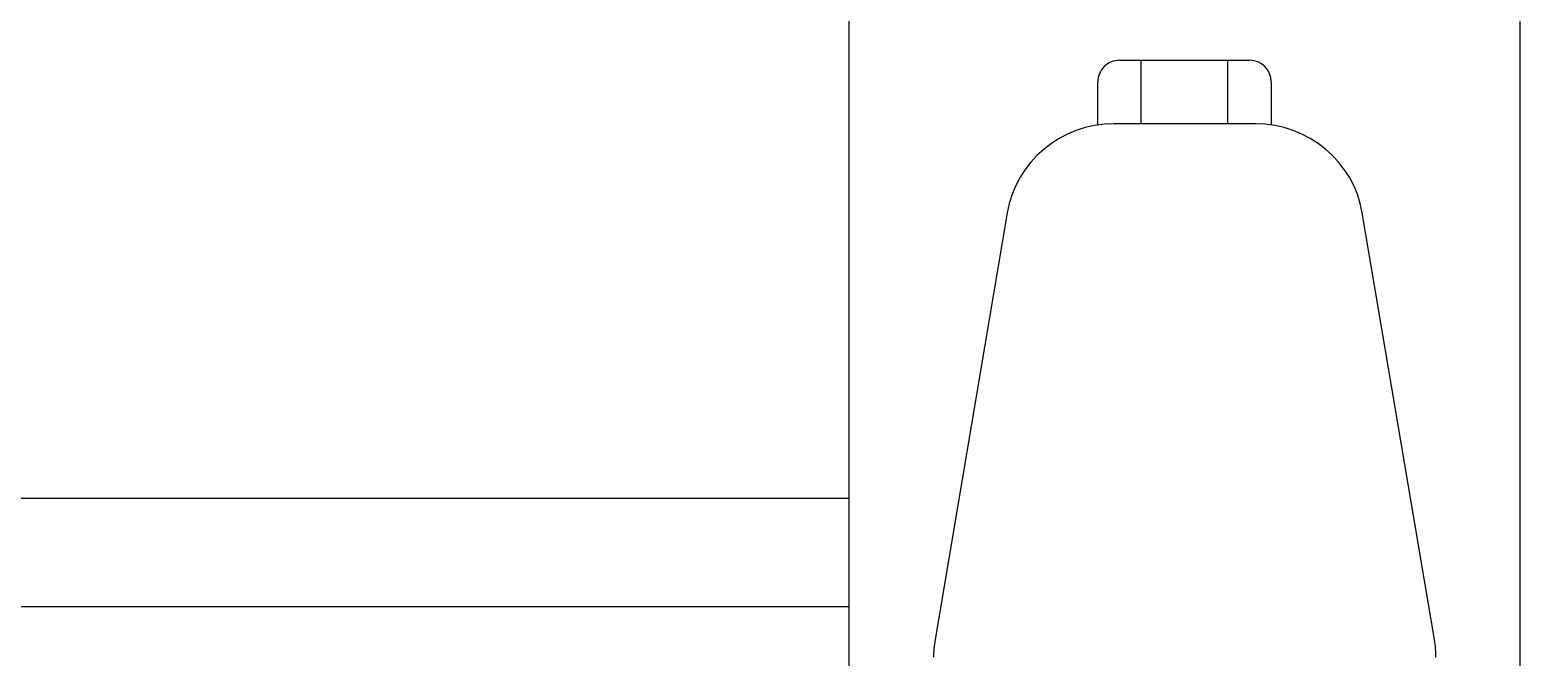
# Model space of a CAD drawing. Header units: millimetres. Extents: x -396 to 32754, y 354 to 22128.
# Drawn here: x 13993 to 14681, y 1654 to 1944 of the extents above; entities that cross this region are included whole.
import ezdxf

# ---------------------------------------------------------------- set-up
doc = ezdxf.new("R2010")
doc.units = ezdxf.units.MM
doc.layers.add('equipments', color=250, linetype='Continuous')
doc.layers.add('furniture', color=26, linetype='Continuous')

# ---------------------------------------------------------------- blocks, each defined once
blk = doc.blocks.new('Fit13')
at = {"layer": 'equipments'}
for p, q in [((-155, 1261.09), (-155, 582.75)), ((155, 582.75), (155, 1261.09)), ((-30, 881.39), (30, 881.39)), ((-20, 852.07), (-20, 881.39)), ((20, 852.07), (20, 881.39)), ((-40, 851.51), (-40, 871.42)), ((40, 871.42), (40, 851.55)), ((32.77, 852.07), (-32.52, 852.07)), ((-81.84, 810.92), (-115.17, 613.96)), ((115.42, 613.96), (82.09, 810.92)), ((-754, 679.31), (-155, 679.31)), ((-754, 629.31), (-155, 629.31))]:
    blk.add_line(p, q, dxfattribs=at)
for centre, major_axis, ratio, start_param, end_param in [((-30, 871.42), (10, 0), 0.997564, 1.570796, 3.141593), ((30, 871.42), (10, 0), 0.997564, 0, 1.570796), ((-32.52, 802.83), (50, 0), 0.984808, 1.570796, 2.976444), ((32.77, 802.83), (50, 0), 0.984808, 0.165149, 1.570796), ((-65.85, 605.86), (50, 0), 0.984808, 2.976444, 3.141593), ((66.1, 605.86), (50, 0), 0.984808, 0, 0.165149)]:
    blk.add_ellipse(centre, major_axis=major_axis, ratio=ratio, start_param=start_param, end_param=end_param, dxfattribs=at)

msp = doc.modelspace()

# ---------------------------------------------------------------- block references
at = {"layer": 'furniture'}
msp.add_blockref('Fit13', (14526.2, 1048.19), dxfattribs=at)

doc.saveas('drawing.dxf')
